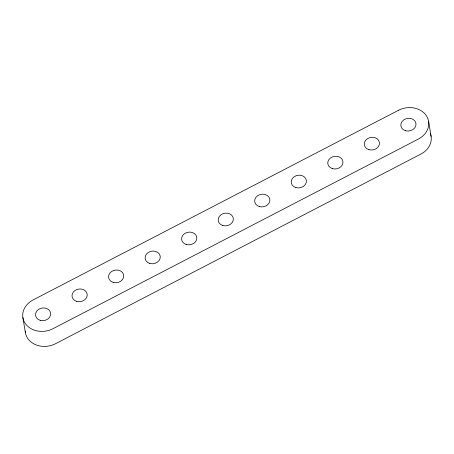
<?xml version="1.0" encoding="UTF-8"?>
<svg xmlns="http://www.w3.org/2000/svg" width="454" height="454" viewBox="0 0 454 454"><rect width="100%" height="100%" fill="white"/><g stroke="black" fill="none" stroke-linecap="round" stroke-linejoin="round"><path stroke-width="0.68" d="M428.61 121.388L431.118 136.404M22.882 317.596L25.39 332.612M25.225 331.017A20.47 16.991 -9.5 0 0 55.541 343.706L420.864 154.082A20.47 16.991 -9.5 0 0 430.625 134.327M430.256 133.317A20.47 16.991 -9.5 0 1 430.449 133.822M398.459 110.294L33.136 299.918A20.47 16.991 -9.5 0 0 25.293 323.537A20.47 16.991 -9.5 0 0 53.027 328.69L418.35 139.066A20.47 16.991 -9.5 0 0 426.198 115.447A20.47 16.991 -9.5 0 0 398.459 110.294M40.185 320.342A7.644 6.345 -9.5 0 0 50.627 313.078A7.644 6.345 -9.5 0 0 38.437 309.497A7.644 6.345 -9.5 0 0 40.185 320.342M76.715 301.382A7.644 6.345 -9.5 0 0 87.157 294.113A7.644 6.345 -9.5 0 0 74.972 290.532A7.644 6.345 -9.5 0 0 76.715 301.382M113.25 282.416A7.644 6.345 -9.5 0 0 123.692 275.152A7.644 6.345 -9.5 0 0 111.502 271.571A7.644 6.345 -9.5 0 0 113.25 282.416M149.78 263.456A7.644 6.345 -9.5 0 0 160.222 256.192A7.644 6.345 -9.5 0 0 148.038 252.611A7.644 6.345 -9.5 0 0 149.78 263.456M186.31 244.496A7.644 6.345 -9.5 0 0 196.752 237.226A7.644 6.345 -9.5 0 0 184.568 233.645A7.644 6.345 -9.5 0 0 186.31 244.496M222.846 225.53A7.644 6.345 -9.5 0 0 233.288 218.266A7.644 6.345 -9.5 0 0 221.098 214.685A7.644 6.345 -9.5 0 0 222.846 225.53M259.376 206.57A7.644 6.345 -9.5 0 0 269.818 199.3A7.644 6.345 -9.5 0 0 257.634 195.719A7.644 6.345 -9.5 0 0 259.376 206.57M295.912 187.604A7.644 6.345 -9.5 0 0 306.354 180.34A7.644 6.345 -9.5 0 0 294.164 176.759A7.644 6.345 -9.5 0 0 295.912 187.604M332.441 168.644A7.644 6.345 -9.5 0 0 342.884 161.38A7.644 6.345 -9.5 0 0 330.699 157.799A7.644 6.345 -9.5 0 0 332.441 168.644M368.971 149.684A7.644 6.345 -9.5 0 0 379.413 142.414A7.644 6.345 -9.5 0 0 367.229 138.833A7.644 6.345 -9.5 0 0 368.971 149.684M405.507 130.718A7.644 6.345 -9.5 0 0 415.949 123.454A7.644 6.345 -9.5 0 0 403.759 119.873A7.644 6.345 -9.5 0 0 405.507 130.718"/></g></svg>
